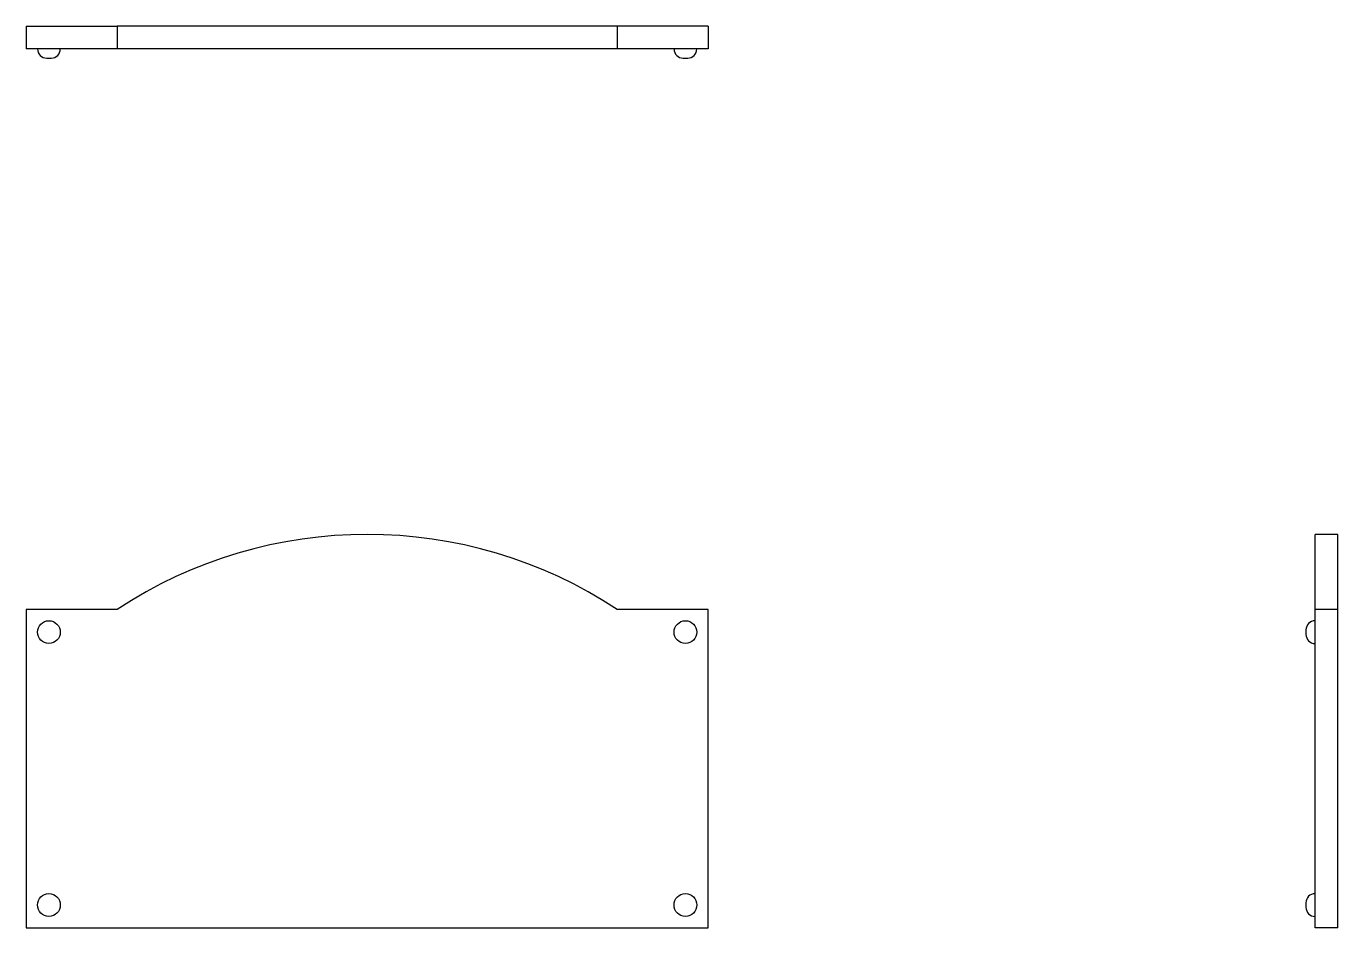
# Model space of a CAD drawing. Header units: millimetres. Extents: x 33 to 225, y 28 to 160.
import ezdxf

# ---------------------------------------------------------------- set-up
doc = ezdxf.new("R2010")
doc.units = ezdxf.units.MM

msp = doc.modelspace()

# ---------------------------------------------------------------- linework, layer by layer
at = {"color": 7, "linetype": 'Continuous', "lineweight": 25}
for p, q in [((33, 160.33), (33, 157)), ((33, 160.33), (46.33, 160.33)), ((46.33, 160.33), (46.33, 157)), ((119.67, 160.33), (46.33, 160.33)), ((119.67, 160.33), (119.67, 157)), ((133, 160.33), (119.67, 160.33)), ((133, 160.33), (133, 157)), ((46.33, 157), (33, 157)), ((119.67, 157), (46.33, 157)), ((133, 157), (119.67, 157)), ((36, 155.67), (36.67, 155.67)), ((129.33, 155.67), (130, 155.67)), ((225.33, 85.83), (222, 85.83)), ((222, 74.84), (222, 85.83)), ((225.33, 74.84), (225.33, 85.83)), ((33, 74.84), (33, 28.17)), ((46.33, 74.84), (33, 74.84)), ((133, 74.84), (119.67, 74.84)), ((133, 28.17), (133, 74.84)), ((222, 28.17), (222, 74.84)), ((225.33, 74.84), (222, 74.84)), ((225.33, 28.17), (225.33, 74.84)), ((220.67, 71.84), (220.67, 71.17)), ((220.67, 31.84), (220.67, 31.17)), ((33, 28.17), (133, 28.17)), ((225.33, 28.17), (222, 28.17))]:
    msp.add_line(p, q, dxfattribs=at)
for centre in [(36.33, 71.51), (129.67, 71.51), (36.33, 31.51), (129.67, 31.51)]:
    msp.add_circle(centre, 1.67, dxfattribs=at)
for centre, radius, start, end in [((36, 157), 1.33, 180, 270), ((36.67, 157), 1.33, 270, 0), ((129.33, 157), 1.33, 180, 270), ((130, 157), 1.33, 270, 360), ((83, 19.16), 66.67, 56.633, 123.367), ((222, 71.84), 1.33, 90, 180), ((222, 71.17), 1.33, 180, 270), ((222, 31.84), 1.33, 90, 180), ((222, 31.17), 1.33, 180, 270)]:
    msp.add_arc(centre, radius, start, end, dxfattribs=at)

doc.saveas('drawing.dxf')
